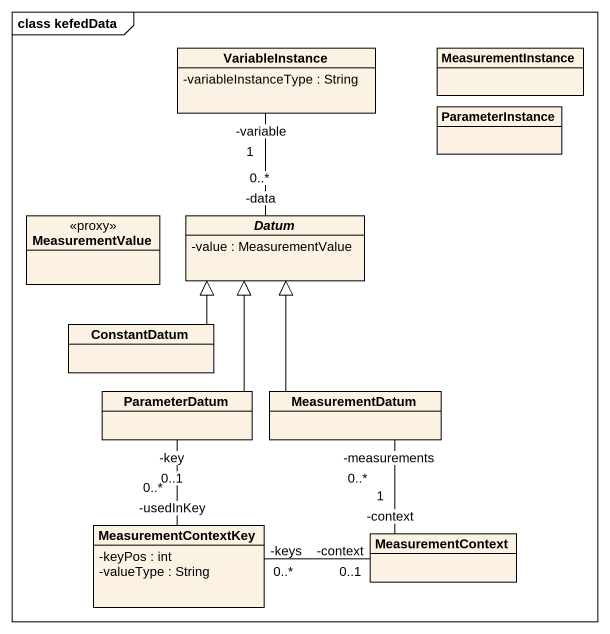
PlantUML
@startuml
mainframe class kefedData
hide circle
hide empty members
skinparam classAttributeIconSize 0
class VariableInstance {
  -variableInstanceType : String
}
class MeasurementInstance
class ParameterInstance
class MeasurementValue <<proxy>>
abstract class Datum {
  -value : MeasurementValue
}
class ConstantDatum
class ParameterDatum
class MeasurementDatum
class MeasurementContextKey {
  -keyPos : int
  -valueType : String
}
class MeasurementContext
VariableInstance "-variable\n1" -- "-data\n0..*" Datum
ConstantDatum -up-|> Datum
ParameterDatum -up-|> Datum
MeasurementDatum -up-|> Datum
MeasurementContextKey "-usedInKey\n0..*" -up- "-key\n0..1" ParameterDatum
MeasurementContextKey "-keys\n0..*" -right- "-context\n0..1" MeasurementContext
MeasurementContext "-context\n1" -up- "-measurements\n0..*" MeasurementDatum
@enduml
